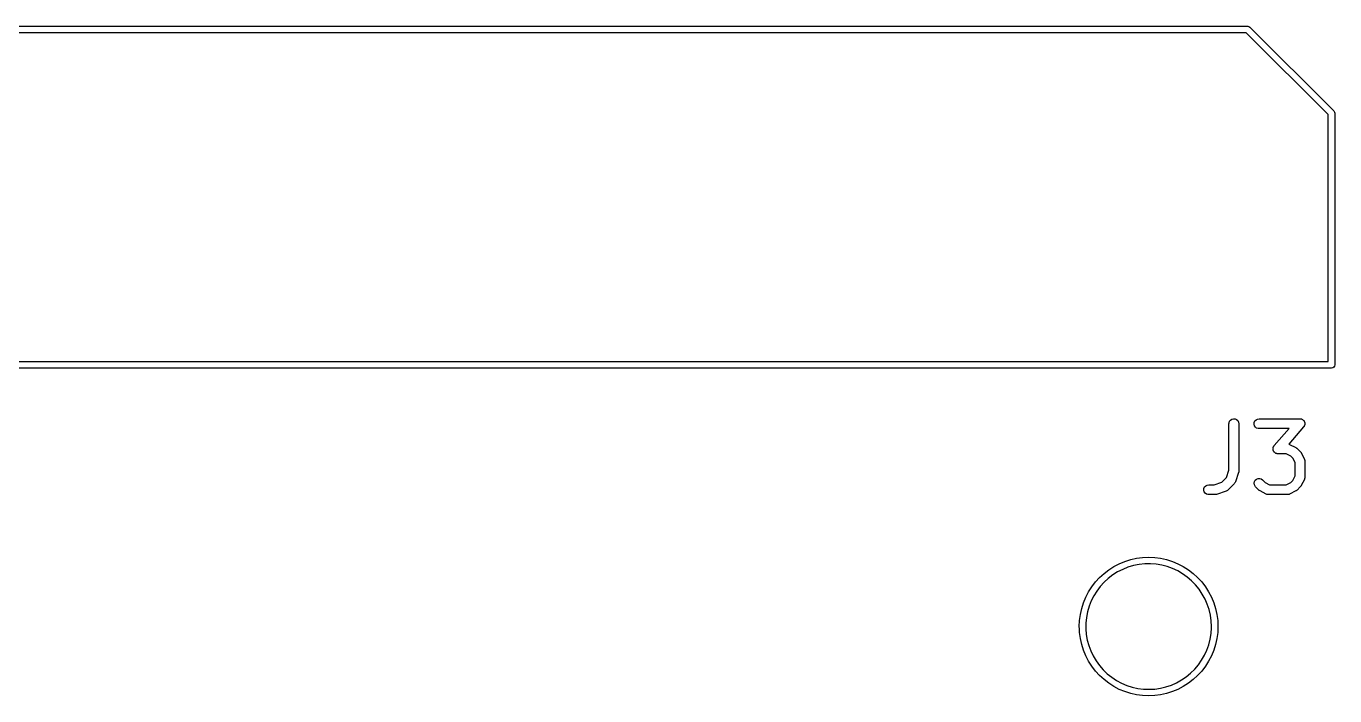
# Model space of a CAD drawing. Extents: x 93.3 to 155.5, y -90.5 to -56.4.
# Drawn here: x 124.4 to 144.22, y -66.55 to -56.41 of the extents above; entities that cross this region are included whole.
import ezdxf

# ---------------------------------------------------------------- set-up
doc = ezdxf.new("R2010")
doc.units = 0
doc.layers.add('BLACK', color=7, linetype='CONTINUOUS')

msp = doc.modelspace()

# ---------------------------------------------------------------- linework, layer by layer
at = {"layer": 'BLACK', "linetype": 'CONTINUOUS'}
for p, q in [((93.37, -56.405), (142.9, -56.405)), ((142.9, -56.405), (142.919, -56.4088)), ((142.919, -56.4088), (142.935, -56.4196)), ((142.935, -56.4196), (144.205, -57.6896)), ((142.879, -56.505), (93.42, -56.505)), ((144.12, -57.7457), (142.879, -56.505)), ((144.12, -61.485), (144.12, -57.7457)), ((144.205, -57.6896), (144.216, -57.7059)), ((144.216, -57.7059), (144.22, -57.725)), ((144.22, -57.725), (144.22, -61.535)), ((144.17, -61.585), (93.37, -61.585)), ((93.42, -61.485), (144.12, -61.485)), ((144.189, -61.5812), (144.17, -61.585)), ((144.205, -61.5704), (144.189, -61.5812)), ((144.216, -61.5541), (144.205, -61.5704)), ((144.22, -61.535), (144.216, -61.5541)), ((142.617, -62.4274), (142.618, -62.4145)), ((142.617, -63.1295), (142.617, -62.4274)), ((142.618, -62.4145), (142.626, -62.3912)), ((142.626, -62.3912), (142.641, -62.3719)), ((142.641, -62.3719), (142.662, -62.3585)), ((142.662, -62.3585), (142.686, -62.3526)), ((142.686, -62.3526), (142.71, -62.3547)), ((142.71, -62.3547), (142.733, -62.3647)), ((142.733, -62.3647), (142.751, -62.3814)), ((142.751, -62.3814), (142.763, -62.4031)), ((142.763, -62.4031), (142.767, -62.4274)), ((142.767, -62.4274), (142.767, -63.1417)), ((142.998, -62.4333), (143, -62.4087)), ((143, -62.4087), (143.01, -62.3862)), ((143.01, -62.3862), (143.027, -62.3681)), ((143.027, -62.3681), (143.048, -62.3564)), ((143.048, -62.3564), (143.073, -62.3524)), ((143.073, -62.3524), (143.692, -62.3524)), ((143.692, -62.3524), (143.705, -62.3535)), ((143.705, -62.3535), (143.709, -62.3552)), ((143.709, -62.3552), (143.715, -62.356)), ((143.715, -62.356), (143.721, -62.3593)), ((143.721, -62.3593), (143.728, -62.3617)), ((143.728, -62.3617), (143.732, -62.3649)), ((143.732, -62.3649), (143.736, -62.3672)), ((143.736, -62.3672), (143.741, -62.3724)), ((143.741, -62.3724), (143.747, -62.3769)), ((143.747, -62.3769), (143.75, -62.3813)), ((143.75, -62.3813), (143.754, -62.385)), ((143.754, -62.385), (143.757, -62.3915)), ((143.757, -62.3915), (143.76, -62.3976)), ((143.76, -62.3976), (143.762, -62.4026)), ((143.762, -62.4026), (143.764, -62.4073)), ((143.764, -62.4073), (143.765, -62.4145)), ((143.765, -62.4145), (143.766, -62.4215)), ((143.767, -62.4318), (143.765, -62.4388)), ((143.766, -62.4215), (143.766, -62.4267)), ((143.766, -62.4267), (143.767, -62.4318)), ((143.004, -62.4572), (142.998, -62.4333)), ((143.017, -62.4779), (143.004, -62.4572)), ((143.036, -62.4931), (143.017, -62.4779)), ((143.06, -62.5013), (143.036, -62.4931)), ((143.073, -62.5024), (143.06, -62.5013)), ((143.526, -62.5024), (143.073, -62.5024)), ((143.302, -62.7589), (143.526, -62.5024)), ((143.748, -62.4768), (143.521, -62.7367)), ((143.751, -62.4724), (143.748, -62.4768)), ((143.754, -62.4686), (143.751, -62.4724)), ((143.757, -62.462), (143.754, -62.4686)), ((143.761, -62.4558), (143.757, -62.462)), ((143.762, -62.4508), (143.761, -62.4558)), ((143.764, -62.446), (143.762, -62.4508)), ((143.765, -62.4388), (143.764, -62.446)), ((143.283, -62.8039), (143.285, -62.7969)), ((143.284, -62.8091), (143.283, -62.8039)), ((143.284, -62.8142), (143.284, -62.8091)), ((143.285, -62.8212), (143.284, -62.8142)), ((143.285, -62.7969), (143.286, -62.7897)), ((143.286, -62.8284), (143.285, -62.8212)), ((143.286, -62.7897), (143.288, -62.7849)), ((143.288, -62.8331), (143.286, -62.8284)), ((143.288, -62.7849), (143.289, -62.7799)), ((143.289, -62.7799), (143.293, -62.7738)), ((143.293, -62.7738), (143.296, -62.7672)), ((143.296, -62.7672), (143.299, -62.7633)), ((143.299, -62.7633), (143.302, -62.7589)), ((143.521, -62.7367), (143.524, -62.7381)), ((143.524, -62.7381), (143.535, -62.7413)), ((143.535, -62.7413), (143.63, -62.7889)), ((143.63, -62.7889), (143.641, -62.7956)), ((143.641, -62.7956), (143.645, -62.7997)), ((143.645, -62.7997), (143.649, -62.8029)), ((143.649, -62.8029), (143.697, -62.8505)), ((143.29, -62.8381), (143.288, -62.8331)), ((143.293, -62.8442), (143.29, -62.8381)), ((143.296, -62.8507), (143.293, -62.8442)), ((143.3, -62.8545), (143.296, -62.8507)), ((143.303, -62.8588), (143.3, -62.8545)), ((143.309, -62.8633), (143.303, -62.8588)), ((143.314, -62.8685), (143.309, -62.8633)), ((143.318, -62.8708), (143.314, -62.8685)), ((143.322, -62.8741), (143.318, -62.8708)), ((143.329, -62.8764), (143.322, -62.8741)), ((143.335, -62.8797), (143.329, -62.8764)), ((143.341, -62.8805), (143.335, -62.8797)), ((143.345, -62.8822), (143.341, -62.8805)), ((143.358, -62.8833), (143.345, -62.8822)), ((143.483, -62.8833), (143.358, -62.8833)), ((143.552, -62.9176), (143.483, -62.8833)), ((143.582, -62.948), (143.552, -62.9176)), ((143.617, -63.0165), (143.582, -62.948)), ((143.617, -63.2192), (143.617, -63.0165)), ((143.697, -62.8505), (143.705, -62.8604)), ((143.705, -62.8604), (143.708, -62.8655)), ((143.708, -62.8655), (143.711, -62.87)), ((143.711, -62.87), (143.759, -62.9653)), ((143.759, -62.9653), (143.762, -62.9731)), ((143.762, -62.9731), (143.763, -62.9745)), ((143.763, -62.9745), (143.763, -62.9754)), ((143.763, -62.9754), (143.764, -62.9773)), ((143.764, -62.9773), (143.765, -62.9881)), ((143.765, -62.9881), (143.767, -62.9988)), ((143.767, -62.9988), (143.767, -63.2369)), ((142.578, -63.244), (142.617, -63.1295)), ((142.763, -63.1654), (142.715, -63.3082)), ((142.764, -63.1598), (142.763, -63.1654)), ((142.766, -63.1546), (142.764, -63.1598)), ((142.767, -63.1417), (142.766, -63.1546)), ((143.582, -63.2877), (143.617, -63.2192)), ((142.236, -63.4333), (142.238, -63.4087)), ((142.238, -63.4087), (142.248, -63.3862)), ((142.248, -63.3862), (142.265, -63.3681)), ((142.265, -63.3681), (142.286, -63.3564)), ((142.286, -63.3564), (142.311, -63.3524)), ((142.311, -63.3524), (142.394, -63.3524)), ((142.394, -63.3524), (142.508, -63.3142)), ((142.508, -63.3142), (142.578, -63.244)), ((142.697, -63.3376), (142.602, -63.4328)), ((142.703, -63.3287), (142.697, -63.3376)), ((142.71, -63.3201), (142.703, -63.3287)), ((142.711, -63.3183), (142.71, -63.3201)), ((142.712, -63.3159), (142.711, -63.3175)), ((142.711, -63.3175), (142.711, -63.3183)), ((142.715, -63.3082), (142.712, -63.3159)), ((142.998, -63.3286), (143.003, -63.3045)), ((143.001, -63.3531), (142.998, -63.3286)), ((143.011, -63.3753), (143.001, -63.3531)), ((143.003, -63.3045), (143.016, -63.2834)), ((143.02, -63.3852), (143.011, -63.3753)), ((143.016, -63.2834), (143.034, -63.2676)), ((143.067, -63.4328), (143.02, -63.3852)), ((143.034, -63.2676), (143.057, -63.2587)), ((143.057, -63.2587), (143.082, -63.2577)), ((143.082, -63.2577), (143.106, -63.2648)), ((143.106, -63.2648), (143.126, -63.2791)), ((143.126, -63.2791), (143.165, -63.3181)), ((143.165, -63.3181), (143.233, -63.3524)), ((143.233, -63.3524), (143.483, -63.3524)), ((143.483, -63.3524), (143.552, -63.3181)), ((143.552, -63.3181), (143.582, -63.2877)), ((143.697, -63.3852), (143.649, -63.4328)), ((143.7, -63.3806), (143.697, -63.3852)), ((143.704, -63.3767), (143.7, -63.3806)), ((143.711, -63.3657), (143.704, -63.3767)), ((143.759, -63.2704), (143.711, -63.3657)), ((143.762, -63.2601), (143.759, -63.2704)), ((143.766, -63.2498), (143.762, -63.2601)), ((143.767, -63.2369), (143.766, -63.2452)), ((143.766, -63.2452), (143.766, -63.2469)), ((143.766, -63.2469), (143.766, -63.2478)), ((143.766, -63.2478), (143.766, -63.2498)), ((142.242, -63.4572), (142.236, -63.4333)), ((142.255, -63.4779), (142.242, -63.4572)), ((142.275, -63.4931), (142.255, -63.4779)), ((142.298, -63.5013), (142.275, -63.4931)), ((142.311, -63.5024), (142.298, -63.5013)), ((142.406, -63.5024), (142.311, -63.5024)), ((142.411, -63.5015), (142.406, -63.5024)), ((142.417, -63.5015), (142.411, -63.5015)), ((142.43, -63.4985), (142.417, -63.5015)), ((142.573, -63.4509), (142.43, -63.4985)), ((142.582, -63.4458), (142.573, -63.4509)), ((142.592, -63.4411), (142.582, -63.4458)), ((142.593, -63.4398), (142.592, -63.4411)), ((142.594, -63.4394), (142.593, -63.4398)), ((142.595, -63.4382), (142.594, -63.4394)), ((142.602, -63.4328), (142.595, -63.4382)), ((143.072, -63.4361), (143.067, -63.4328)), ((143.076, -63.4401), (143.072, -63.4361)), ((143.087, -63.4468), (143.076, -63.4401)), ((143.182, -63.4945), (143.087, -63.4468)), ((143.192, -63.4977), (143.182, -63.4945)), ((143.203, -63.5013), (143.192, -63.4977)), ((143.205, -63.5014), (143.203, -63.5013)), ((143.205, -63.5017), (143.205, -63.5014)), ((143.207, -63.5017), (143.205, -63.5017)), ((143.215, -63.5024), (143.207, -63.5017)), ((143.501, -63.5024), (143.215, -63.5024)), ((143.512, -63.5006), (143.501, -63.5024)), ((143.523, -63.4992), (143.512, -63.5006)), ((143.525, -63.4985), (143.523, -63.4992)), ((143.527, -63.4975), (143.525, -63.4983)), ((143.525, -63.4983), (143.525, -63.4985)), ((143.535, -63.4945), (143.527, -63.4975)), ((143.63, -63.4468), (143.535, -63.4945)), ((143.635, -63.4435), (143.63, -63.4468)), ((143.64, -63.4411), (143.635, -63.4435)), ((143.649, -63.4328), (143.64, -63.4411)), ((140.798, -64.6399), (140.875, -64.5907)), ((140.875, -64.5907), (140.956, -64.5484)), ((140.956, -64.5484), (141.041, -64.5133)), ((141.087, -64.6019), (141.007, -64.6339)), ((141.041, -64.5133), (141.128, -64.4858)), ((141.17, -64.5772), (141.087, -64.6019)), ((141.128, -64.4858), (141.218, -64.466)), ((141.255, -64.5602), (141.17, -64.5772)), ((141.218, -64.466), (141.308, -64.454)), ((141.34, -64.5509), (141.255, -64.5602)), ((141.308, -64.454), (141.4, -64.45)), ((141.427, -64.5494), (141.34, -64.5509)), ((141.4, -64.45), (141.492, -64.454)), ((141.513, -64.5557), (141.427, -64.5494)), ((141.492, -64.454), (141.582, -64.466)), ((141.598, -64.5698), (141.513, -64.5557)), ((141.582, -64.466), (141.672, -64.4858)), ((141.681, -64.5915), (141.598, -64.5698)), ((141.672, -64.4858), (141.759, -64.5133)), ((141.762, -64.6207), (141.681, -64.5915)), ((141.759, -64.5133), (141.844, -64.5484)), ((141.844, -64.5484), (141.925, -64.5907)), ((141.925, -64.5907), (142.002, -64.6399)), ((140.596, -64.8251), (140.658, -64.7575)), ((140.658, -64.7575), (140.725, -64.6957)), ((140.725, -64.6957), (140.798, -64.6399)), ((140.789, -64.7715), (140.725, -64.8299)), ((140.857, -64.7191), (140.789, -64.7715)), ((140.93, -64.6731), (140.857, -64.7191)), ((141.007, -64.6339), (140.93, -64.6731)), ((141.841, -64.6572), (141.762, -64.6207)), ((141.915, -64.7006), (141.841, -64.6572)), ((141.986, -64.7506), (141.915, -64.7006)), ((142.051, -64.8067), (141.986, -64.7506)), ((142.002, -64.6399), (142.075, -64.6957)), ((142.111, -64.8686), (142.051, -64.8067)), ((142.075, -64.6957), (142.142, -64.7575)), ((142.142, -64.7575), (142.204, -64.8251)), ((140.448, -65.0563), (140.491, -64.975)), ((140.491, -64.975), (140.54, -64.8977)), ((140.54, -64.8977), (140.596, -64.8251)), ((140.615, -64.9627), (140.57, -65.036)), ((140.667, -64.8938), (140.615, -64.9627)), ((140.725, -64.8299), (140.667, -64.8938)), ((142.165, -64.9356), (142.111, -64.8686)), ((142.213, -65.0073), (142.165, -64.9356)), ((142.204, -64.8251), (142.26, -64.8977)), ((142.255, -65.0831), (142.213, -65.0073)), ((142.26, -64.8977), (142.309, -64.975)), ((142.309, -64.975), (142.352, -65.0563)), ((140.386, -65.2282), (140.413, -65.1409)), ((140.413, -65.1409), (140.448, -65.0563)), ((140.5, -65.1935), (140.476, -65.2764)), ((140.531, -65.1132), (140.5, -65.1935)), ((140.57, -65.036), (140.531, -65.1132)), ((142.289, -65.1623), (142.255, -65.0831)), ((142.316, -65.2443), (142.289, -65.1623)), ((142.352, -65.0563), (142.387, -65.1409)), ((142.387, -65.1409), (142.414, -65.2282)), ((140.354, -65.4085), (140.366, -65.3177)), ((140.366, -65.3177), (140.386, -65.2282)), ((140.459, -65.3611), (140.45, -65.4469)), ((140.476, -65.2764), (140.459, -65.3611)), ((142.335, -65.3283), (142.316, -65.2443)), ((142.347, -65.4138), (142.335, -65.3283)), ((142.414, -65.2282), (142.434, -65.3177)), ((142.434, -65.3177), (142.446, -65.4085)), ((140.35, -65.5), (140.354, -65.4085)), ((140.351, -65.5332), (140.35, -65.5)), ((140.354, -65.5915), (140.351, -65.5332)), ((140.366, -65.6823), (140.354, -65.5915)), ((140.45, -65.4469), (140.45, -65.5332)), ((140.45, -65.5332), (140.456, -65.6192)), ((142.345, -65.606), (142.351, -65.5199)), ((142.351, -65.5), (142.347, -65.4138)), ((142.351, -65.5199), (142.351, -65.5)), ((142.446, -65.5915), (142.434, -65.6823)), ((142.446, -65.4085), (142.45, -65.5)), ((142.45, -65.5), (142.446, -65.5915)), ((140.386, -65.7718), (140.366, -65.6823)), ((140.413, -65.8591), (140.386, -65.7718)), ((140.456, -65.6192), (140.471, -65.7042)), ((140.471, -65.7042), (140.494, -65.7876)), ((140.494, -65.7876), (140.523, -65.8685)), ((142.282, -65.8563), (142.31, -65.7749)), ((142.31, -65.7749), (142.332, -65.6912)), ((142.332, -65.6912), (142.345, -65.606)), ((142.414, -65.7718), (142.387, -65.8591)), ((142.434, -65.6823), (142.414, -65.7718)), ((140.448, -65.9437), (140.413, -65.8591)), ((140.491, -66.025), (140.448, -65.9437)), ((140.523, -65.8685), (140.56, -65.9465)), ((140.56, -65.9465), (140.604, -66.0207)), ((142.203, -66.0096), (142.246, -65.9347)), ((142.246, -65.9347), (142.282, -65.8563)), ((142.352, -65.9437), (142.309, -66.025)), ((142.387, -65.8591), (142.352, -65.9437)), ((140.54, -66.1023), (140.491, -66.025)), ((140.596, -66.1749), (140.54, -66.1023)), ((140.658, -66.2425), (140.596, -66.1749)), ((140.604, -66.0207), (140.655, -66.0907)), ((140.655, -66.0907), (140.711, -66.1558)), ((140.711, -66.1558), (140.774, -66.2156)), ((142.036, -66.2067), (142.098, -66.1462)), ((142.098, -66.1462), (142.153, -66.0803)), ((142.204, -66.1749), (142.142, -66.2425)), ((142.153, -66.0803), (142.203, -66.0096)), ((142.26, -66.1023), (142.204, -66.1749)), ((142.309, -66.025), (142.26, -66.1023)), ((140.725, -66.3043), (140.658, -66.2425)), ((140.798, -66.3601), (140.725, -66.3043)), ((140.774, -66.2156), (140.841, -66.2694)), ((140.875, -66.4093), (140.798, -66.3601)), ((140.841, -66.2694), (140.913, -66.3169)), ((140.913, -66.3169), (140.989, -66.3577)), ((140.989, -66.3577), (141.069, -66.3914)), ((141.069, -66.3914), (141.151, -66.4177)), ((141.662, -66.4142), (141.744, -66.3867)), ((141.744, -66.3867), (141.823, -66.3518)), ((141.823, -66.3518), (141.898, -66.31)), ((141.898, -66.31), (141.97, -66.2615)), ((142.002, -66.3601), (141.925, -66.4093)), ((141.97, -66.2615), (142.036, -66.2067)), ((142.075, -66.3043), (142.002, -66.3601)), ((142.142, -66.2425), (142.075, -66.3043)), ((140.956, -66.4516), (140.875, -66.4093)), ((141.041, -66.4867), (140.956, -66.4516)), ((141.128, -66.5142), (141.041, -66.4867)), ((141.218, -66.534), (141.128, -66.5142)), ((141.151, -66.4177), (141.235, -66.4366)), ((141.308, -66.546), (141.218, -66.534)), ((141.235, -66.4366), (141.32, -66.4477)), ((141.4, -66.55), (141.308, -66.546)), ((141.32, -66.4477), (141.407, -66.451)), ((141.492, -66.546), (141.4, -66.55)), ((141.407, -66.451), (141.493, -66.4465)), ((141.582, -66.534), (141.492, -66.546)), ((141.493, -66.4465), (141.578, -66.4342)), ((141.578, -66.4342), (141.662, -66.4142)), ((141.672, -66.5142), (141.582, -66.534)), ((141.759, -66.4867), (141.672, -66.5142)), ((141.844, -66.4516), (141.759, -66.4867)), ((141.925, -66.4093), (141.844, -66.4516))]:
    msp.add_line(p, q, dxfattribs=at)

doc.saveas('drawing.dxf')
